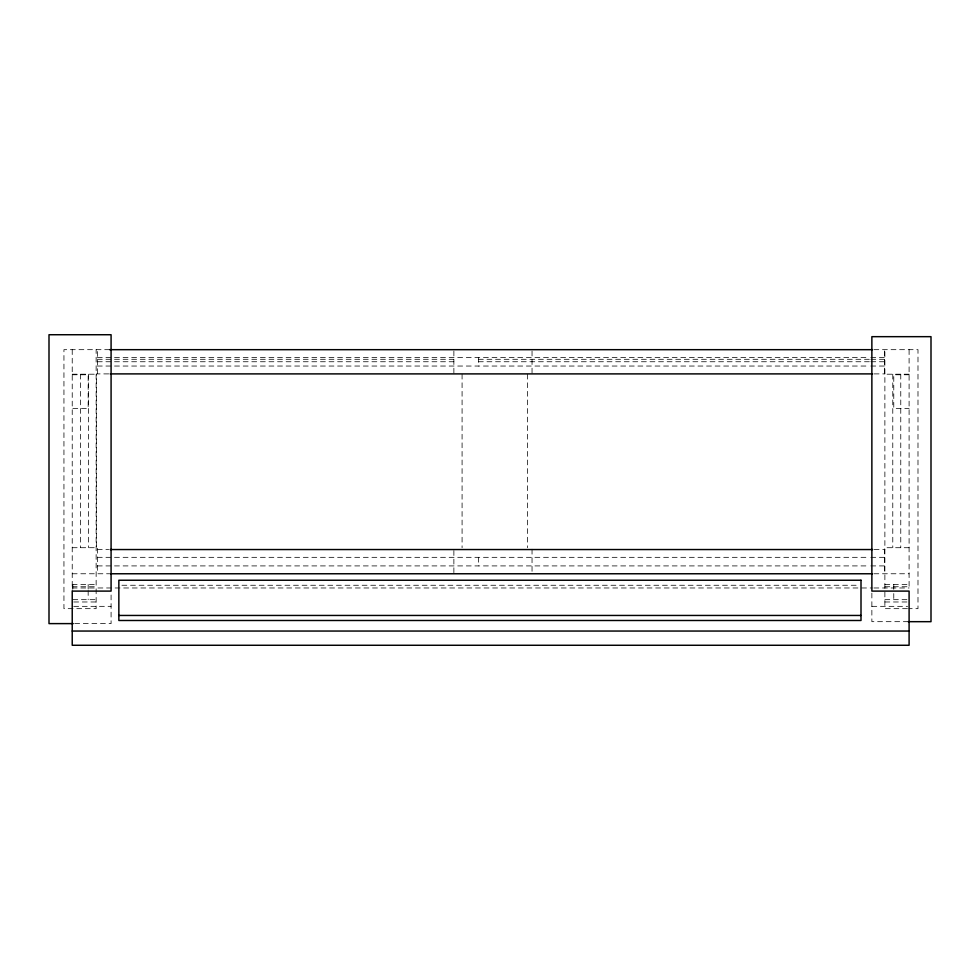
<?xml version="1.0" encoding="UTF-8"?>
<svg xmlns="http://www.w3.org/2000/svg" width="980" height="980" viewBox="0 0 980 980"><rect width="100%" height="100%" fill="white"/><g stroke="black" fill="none" stroke-linecap="round" stroke-linejoin="round"><path stroke-width="0.73" stroke-dasharray="4.9 3.68" d="M109.601 349.676L63.945 349.676L63.945 608.666L96.138 608.666L96.138 349.676M873.891 349.676L917.991 349.676L917.991 608.666L908.962 608.666M97.363 357.455L869.309 357.455M870.816 357.455L884.573 357.455M97.363 359.293L453.875 359.293M478.399 359.293L869.309 359.293M870.84 359.293L884.573 359.293M97.363 361.743L453.875 361.743M478.399 361.743L869.309 361.743M870.84 361.743L884.573 361.743M97.363 366.042L869.309 366.042M870.816 366.042L884.573 366.042M108.682 373.895L96.444 373.895L96.444 549.547L108.682 549.547M874.16 373.895L884.879 373.895M72.226 374.201L97.363 374.201L97.363 349.676M909.097 374.201L884.573 374.201L884.573 349.676M72.226 374.764L88.163 374.764L88.163 408.488L72.226 408.488M909.097 374.764L893.772 374.764L893.772 408.488L909.097 408.488M72.226 547.71L97.363 547.71L97.363 573.766M909.097 547.71L884.573 547.71L884.573 573.766M874.16 549.547L884.879 549.547M97.363 557.326L869.309 557.326M870.816 557.326L884.573 557.326M97.363 565.913L869.309 565.913M870.828 565.913L884.573 565.913M72.226 573.766L109.601 573.766M873.891 573.766L909.097 573.766M72.226 584.448L96.138 584.448M884.879 584.448L909.097 584.448M121.912 585.256L859.472 585.256M72.226 586.751L96.138 586.751M884.879 586.751L909.097 586.751M72.226 587.976L872.384 587.976M873.915 587.976L909.097 587.976M72.839 599.674L96.138 599.674M884.879 599.674L907.701 599.674M73.721 601.977L96.138 601.977M884.879 601.977L909.097 601.977M73.721 606.338L111.083 606.338M871.869 606.338L907.615 606.338M907.456 608.666L884.879 608.666L884.879 349.676M908.252 621.675L871.869 621.675L871.869 591.099M74.737 623.611L111.083 623.611L111.083 592.618M909.097 349.676L909.097 589.788M900.767 374.201L900.767 547.71M893.772 584.448L893.772 592.067M893.772 593.586L893.772 599.674M892.78 374.201L892.78 547.71M532.042 351.06L532.042 374.201M532.042 549.241L532.042 572.455M527.448 374.201L527.448 547.722M478.399 357.455L478.399 366.042M478.399 557.326L478.399 565.913M462.082 374.201L462.082 547.722M453.875 351.06L453.875 374.201M453.875 550.589L453.875 573.766M88.408 374.201L88.408 547.71M88.163 584.448L88.163 589.017M88.163 590.536L88.163 599.674M80.433 374.201L80.433 547.71M72.839 584.448L72.839 589.017M72.226 349.676L72.226 591.099"/><path stroke-width="1.47" d="M109.601 349.676L872.384 349.676M110.213 373.895L872.629 373.895M110.213 549.547L872.629 549.547M110.471 573.766L872.384 573.766M118.85 615.452L861.004 615.452M908.252 621.675L931 621.675L931 336.667L871.869 336.667L871.869 591.099L909.097 591.099L909.097 645.269L72.226 645.269L72.226 591.099L111.083 591.099L111.083 334.731L49 334.731L49 623.611L73.231 623.611M72.226 631.047L909.097 631.047M861.004 580.234L118.85 580.234L118.85 620.487L861.004 620.487L861.004 580.234"/></g></svg>
